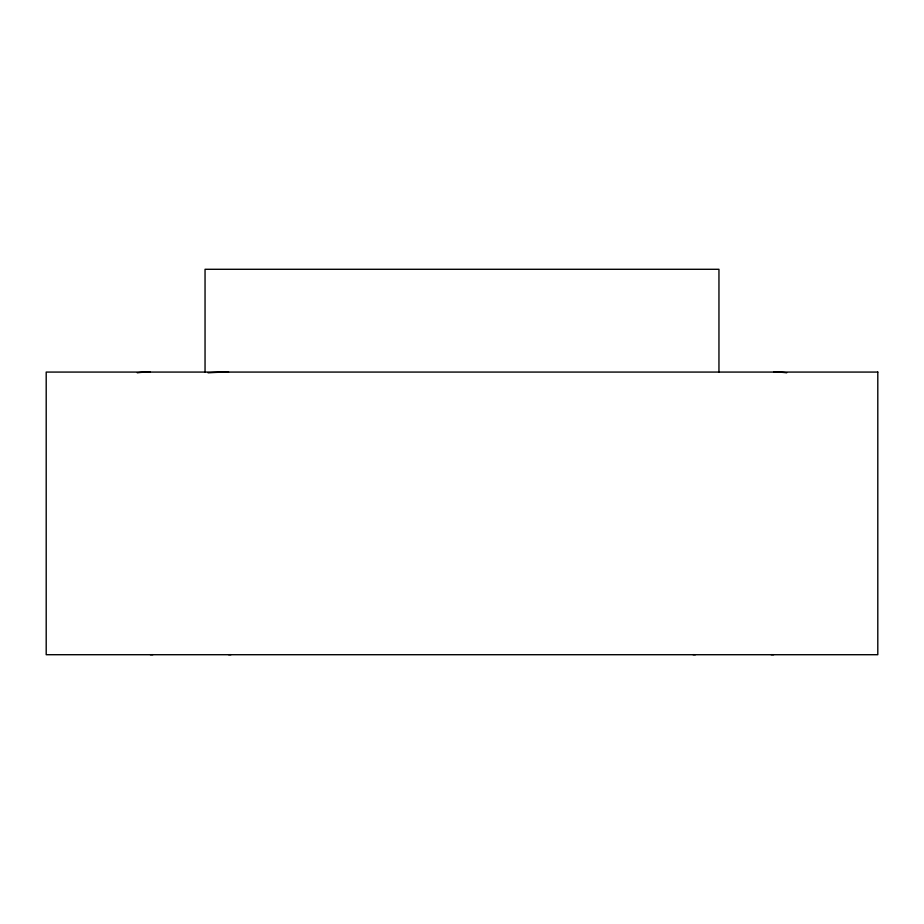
<?xml version="1.0" encoding="UTF-8"?>
<svg xmlns="http://www.w3.org/2000/svg" width="924" height="924" viewBox="0 0 924 924"><rect width="100%" height="100%" fill="white"/><g stroke="black" fill="none" stroke-linecap="round" stroke-linejoin="round"><path stroke-width="1.39" d="M718.953 372.072L718.953 269.288L205.047 269.288L205.047 372.072M208.073 372.822A55.879 5.544 -5.7 0 1 228.586 372.083M230.977 654.666A55.879 5.544 5.7 0 1 228.586 654.689M137.318 372.822A55.879 5.544 5.7 0 1 150.346 372.083M152.899 654.666A55.879 5.544 -5.7 0 1 150.346 654.689M695.414 654.689A55.879 5.544 -5.7 0 1 693.023 654.666M773.654 372.083A55.879 5.544 -5.7 0 1 786.682 372.822M773.654 654.689A55.879 5.544 5.7 0 1 771.101 654.666M877.8 372.072L46.2 372.072L46.2 654.712L877.8 654.712L877.8 372.072"/></g></svg>
